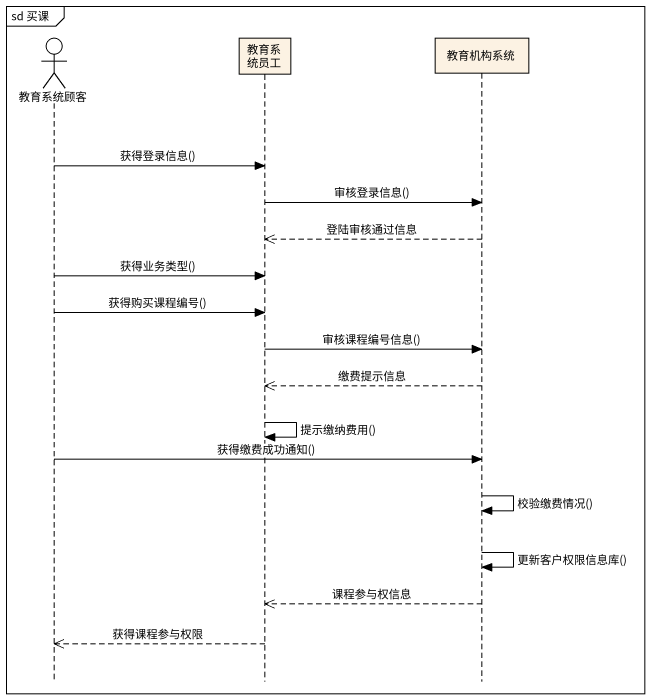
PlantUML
@startuml
mainframe sd 买课
hide footbox
actor 教育系统顾客
participant 教育系统员工
participant 教育机构系统

教育系统顾客 -> 教育系统员工 : 获得登录信息()
教育系统员工 -> 教育机构系统 : 审核登录信息()
教育机构系统 -->> 教育系统员工 : 登陆审核通过信息
教育系统顾客 -> 教育系统员工 : 获得业务类型()
教育系统顾客 -> 教育系统员工 : 获得购买课程编号()
教育系统员工 -> 教育机构系统 : 审核课程编号信息()
教育机构系统 -->> 教育系统员工 : 缴费提示信息
教育系统员工 -> 教育系统员工 : 提示缴纳费用()
教育系统顾客 -> 教育机构系统 : 获得缴费成功通知()
教育机构系统 -> 教育机构系统 : 校验缴费情况()
教育机构系统 -> 教育机构系统 : 更新客户权限信息库()
教育机构系统 -->> 教育系统员工 : 课程参与权信息
教育系统员工 -->> 教育系统顾客 : 获得课程参与权限
@enduml
